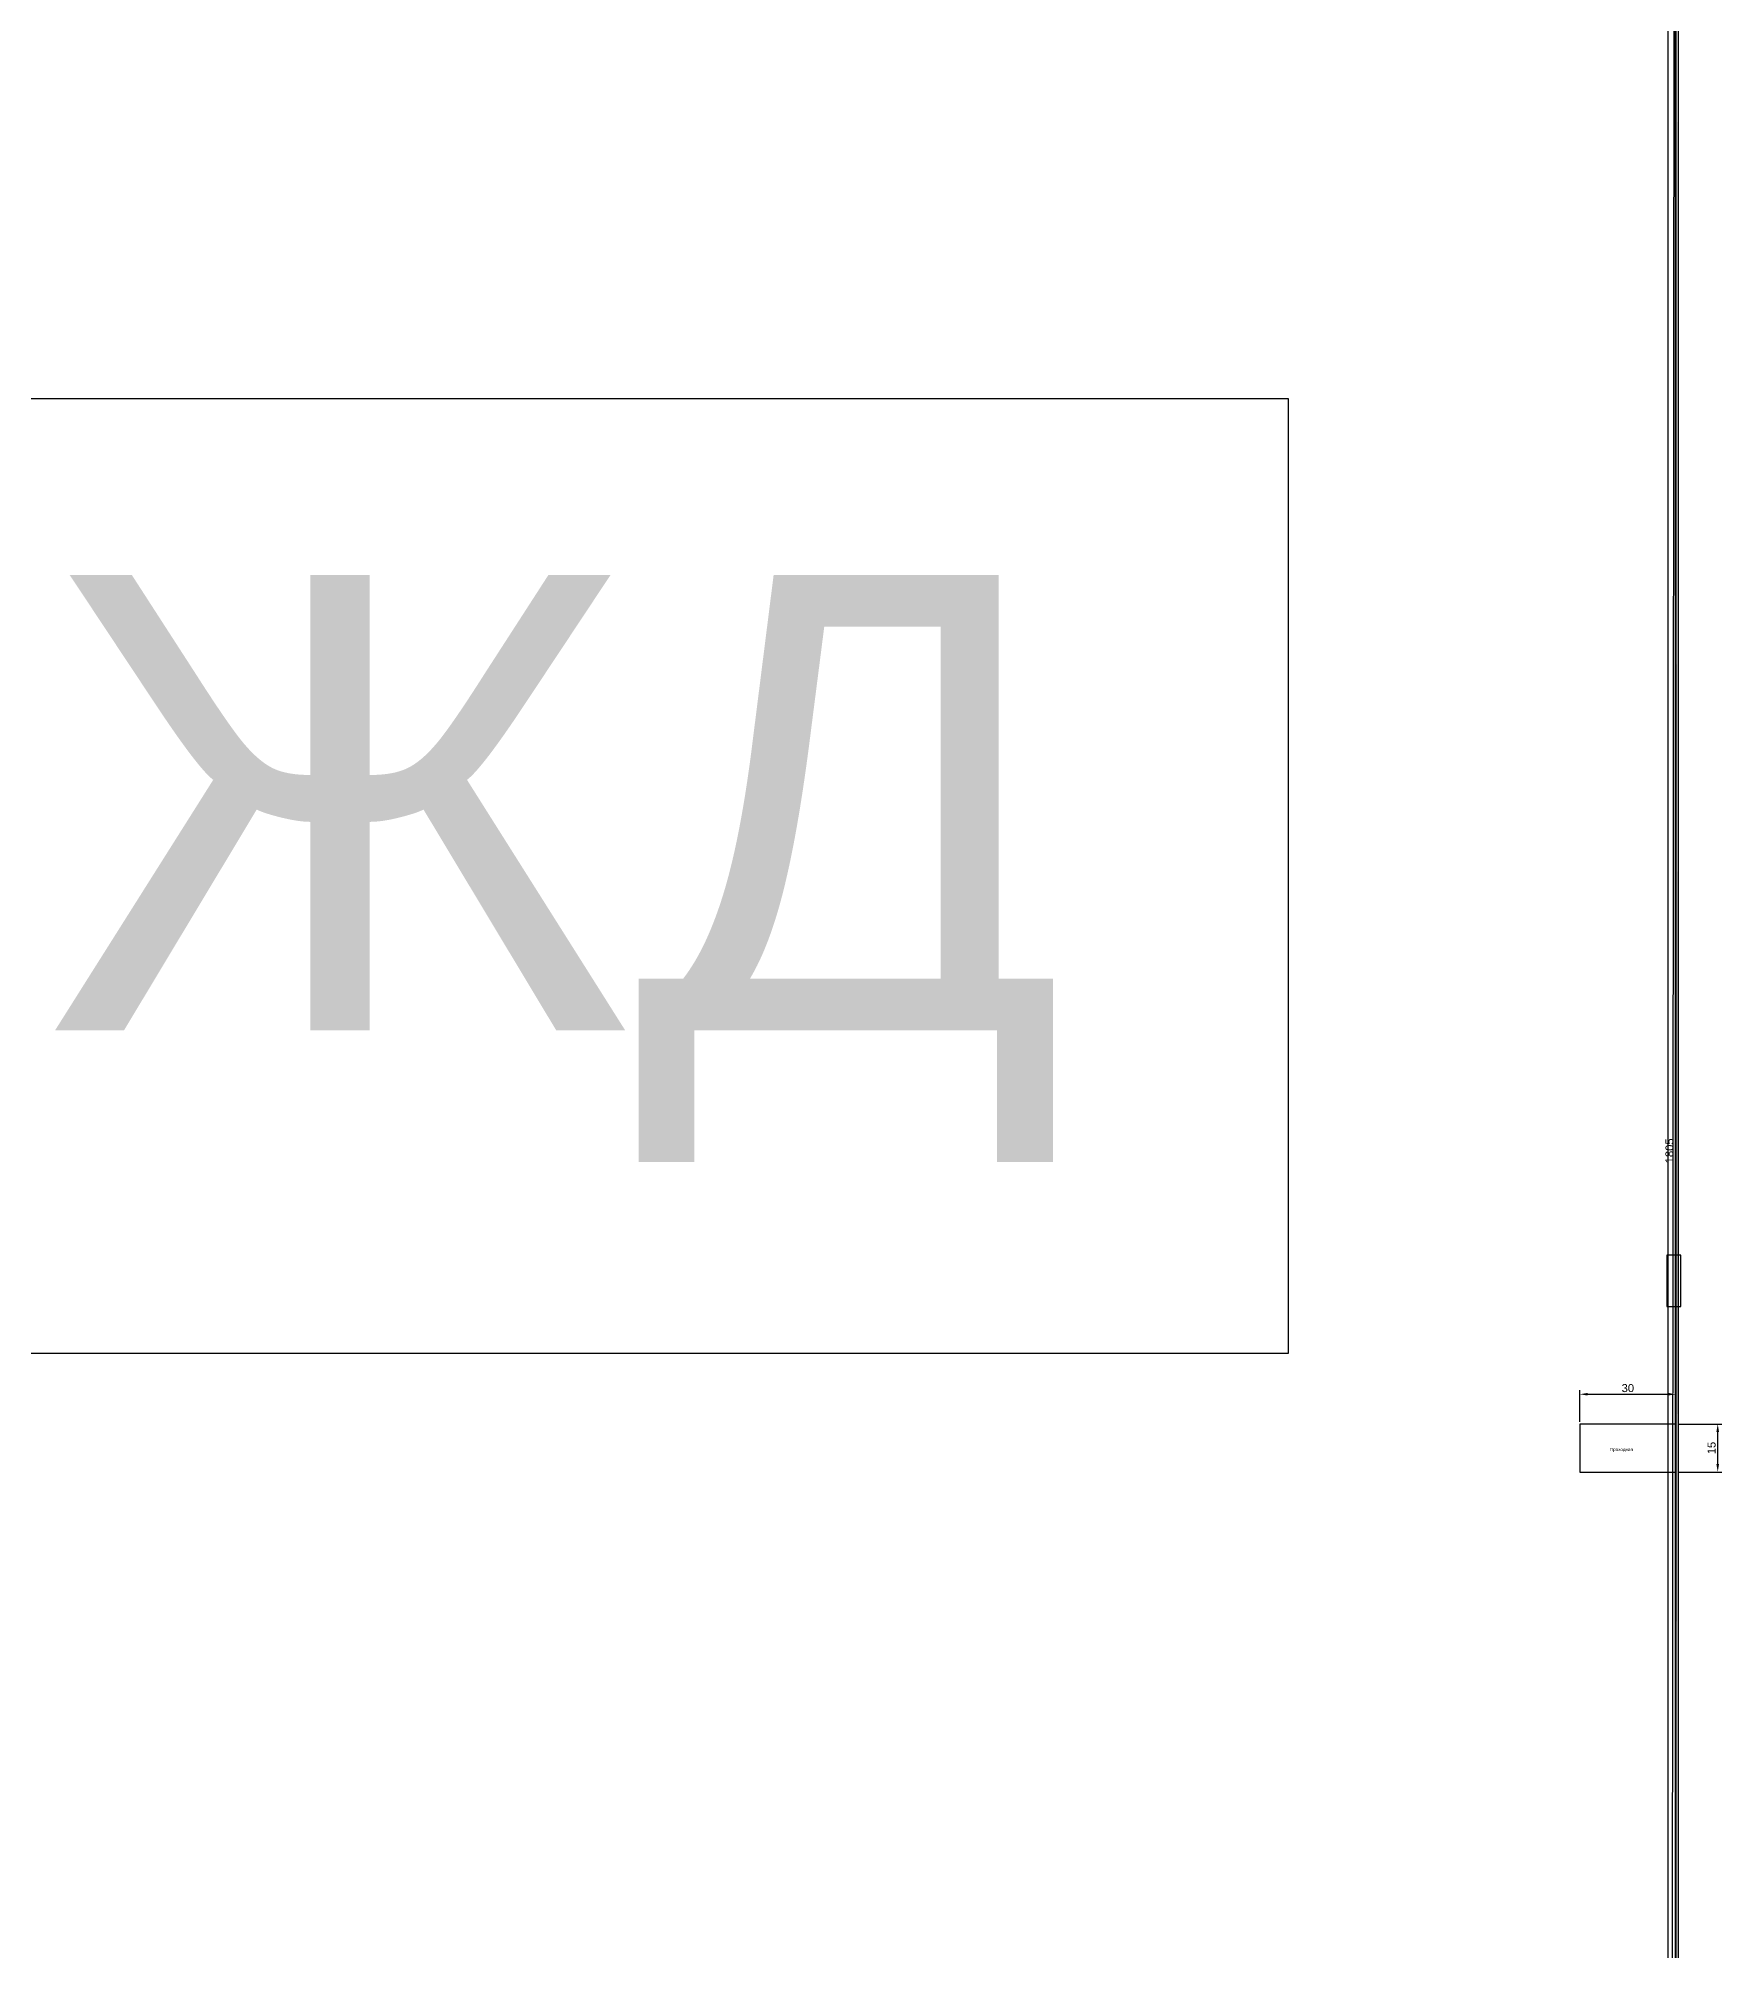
# Model space of a CAD drawing. Header units: millimetres. Extents: x -421232 to -208834, y -725150 to -360128.
# Drawn here: x -209359 to -208834, y -362054 to -361456 of the extents above; entities that cross this region are included whole.
import ezdxf

# ---------------------------------------------------------------- set-up
doc = ezdxf.new("R2010")
doc.units = ezdxf.units.MM
doc.styles.get("Standard").update_dxf_attribs({"font": 'arial.ttf'})
doc.dimstyles.new('ISO-25', dxfattribs={"dimtxt": 2.5, "dimasz": 2.5, "dimexe": 1.25, "dimexo": 0.625, "dimtad": 1, "dimtxsty": 'Standard', "dimcen": 2.5, "dimadec": 0, "dimazin": 0, "dimtfac": 1, "dimtmove": 0, "dimatfit": 3, "dimfxl": 1, "dimarcsym": 0})

# ---------------------------------------------------------------- blocks, each defined once
blk = doc.blocks.new('*D40')
at = {"color": 0, "lineweight": -2, "transparency": 16777216}
for p, q in [((-208848.64, -360901.36), (-208849.33, -360901.36)), ((-208848.08, -362703.86), (-208848.08, -360903.86)), ((-208848.99, -362706.36), (-208846.83, -362706.36))]:
    blk.add_line(p, q, dxfattribs=at)
at = {"color": 0, "transparency": 16777216}
for points in [[(-208848.5, -360903.86), (-208847.66, -360903.86), (-208848.08, -360901.36)], [(-208848.5, -362703.86), (-208847.66, -362703.86), (-208848.08, -362706.36)]]:
    blk.add_solid(points, dxfattribs=at)
at = {"layer": 'Defpoints', "color": 0, "transparency": 16777216}
for p in [(-208848.08, -360901.36), (-208848.02, -360901.36), (-208849.62, -362706.36, 58.48)]:
    blk.add_point(p, dxfattribs=at)
at = {"color": 0, "transparency": 16777216, "insert": (-208849.98, -361803.86), "char_height": 2.5, "attachment_point": 5, "rotation": 90}
blk.add_mtext('1805', dxfattribs=at)
blk = doc.blocks.new('*D44')
at = {"color": 0, "lineweight": -2, "transparency": 16777216}
for p, q in [((-208877.98, -361888.55), (-208877.98, -361878.63)), ((-208875.48, -361879.88), (-208850.48, -361879.88)), ((-208847.98, -361888.55), (-208847.98, -361878.63))]:
    blk.add_line(p, q, dxfattribs=at)
at = {"color": 0, "transparency": 16777216}
for points in [[(-208875.48, -361879.46), (-208875.48, -361880.29), (-208877.98, -361879.88)], [(-208850.48, -361879.46), (-208850.48, -361880.29), (-208847.98, -361879.88)]]:
    blk.add_solid(points, dxfattribs=at)
at = {"layer": 'Defpoints', "color": 0, "transparency": 16777216}
for p in [(-208847.98, -361879.88), (-208877.98, -361889.18), (-208847.98, -361889.18)]:
    blk.add_point(p, dxfattribs=at)
at = {"color": 0, "transparency": 16777216, "insert": (-208862.98, -361877.97), "char_height": 2.5, "attachment_point": 5}
blk.add_mtext('30', dxfattribs=at)
blk = doc.blocks.new('*D45')
at = {"color": 0, "lineweight": -2, "transparency": 16777216}
for p, q in [((-208847.35, -361889.18), (-208833.66, -361889.18)), ((-208834.91, -361901.68), (-208834.91, -361891.68)), ((-208847.35, -361904.18), (-208833.66, -361904.18))]:
    blk.add_line(p, q, dxfattribs=at)
at = {"color": 0, "transparency": 16777216}
for points in [[(-208835.33, -361891.68), (-208834.5, -361891.68), (-208834.91, -361889.18)], [(-208835.33, -361901.68), (-208834.5, -361901.68), (-208834.91, -361904.18)]]:
    blk.add_solid(points, dxfattribs=at)
at = {"layer": 'Defpoints', "color": 0, "transparency": 16777216}
for p in [(-208847.98, -361889.18), (-208834.91, -361889.18), (-208847.98, -361904.18)]:
    blk.add_point(p, dxfattribs=at)
at = {"color": 0, "transparency": 16777216, "insert": (-208836.81, -361896.68), "char_height": 2.5, "attachment_point": 5, "rotation": 90}
blk.add_mtext('15', dxfattribs=at)

msp = doc.modelspace()

# ---------------------------------------------------------------- hatches: boundary and pattern name
h = msp.add_hatch()
h.set_pattern_fill('ANSI35', color=256)
edge = h.paths.add_edge_path()
edge.add_line((-208848.017, -360901.356), (-208848.017, -362701.356))
edge.add_line((-208847.217, -360901.356), (-208847.217, -362701.356))

# ---------------------------------------------------------------- linework, layer by layer
for p, q in [((-208850.417, -362706.356, -1.6), (-208850.417, -360900.361, -1.6)), ((-208849.617, -362706.356, 58.48), (-208848.017, -360901.356)), ((-208848.017, -360901.356), (-208848.017, -362701.356)), ((-208847.217, -360901.356), (-208847.217, -362701.356))]:
    msp.add_line(p, q)
for points in [[(-210675.474, -361568.811), (-208969.067, -361568.811), (-208969.067, -361867.192), (-210675.474, -361867.192)], [(-208850.769, -361852.517), (-208846.385, -361852.517), (-208846.385, -361836.44), (-208850.769, -361836.44)], [(-208847.979, -361889.179), (-208877.979, -361889.179), (-208877.979, -361904.179), (-208847.979, -361904.179)]]:
    msp.add_lwpolyline(points, close=True)

# ---------------------------------------------------------------- texts
for s, height, p in [('Узел приема ЖД', 142.22076, (-210597.431, -361766.188)), ('                    Проходная', 1, (-208876.333, -361897.623))]:
    msp.add_text(s, height=height).set_placement(p)

# ---------------------------------------------------------------- dimensions: what is measured, and where the dimension line sits
for base, p1, p2, picture, middle in [((-208848.079, -360901.356), (-208849.617, -362706.356, 58.48), (-208848.017, -360901.356), '*D40', (-208849.98, -361803.856)), ((-208834.913, -361889.179), (-208847.979, -361904.179), (-208847.979, -361889.179), '*D45', (-208836.814, -361896.679))]:
    dim = msp.add_linear_dim(base=base, p1=p1, p2=p2, angle=90, dimstyle='ISO-25')
    dim.commit()
    dim.dimension.update_dxf_attribs({"geometry": picture, "text_midpoint": middle})
dim = msp.add_linear_dim(base=(-208847.979, -361879.875), p1=(-208877.979, -361889.179), p2=(-208847.979, -361889.179), dimstyle='ISO-25')
dim.commit()
dim.dimension.update_dxf_attribs({"geometry": '*D44', "text_midpoint": (-208862.979, -361877.973)})

doc.saveas('drawing.dxf')
